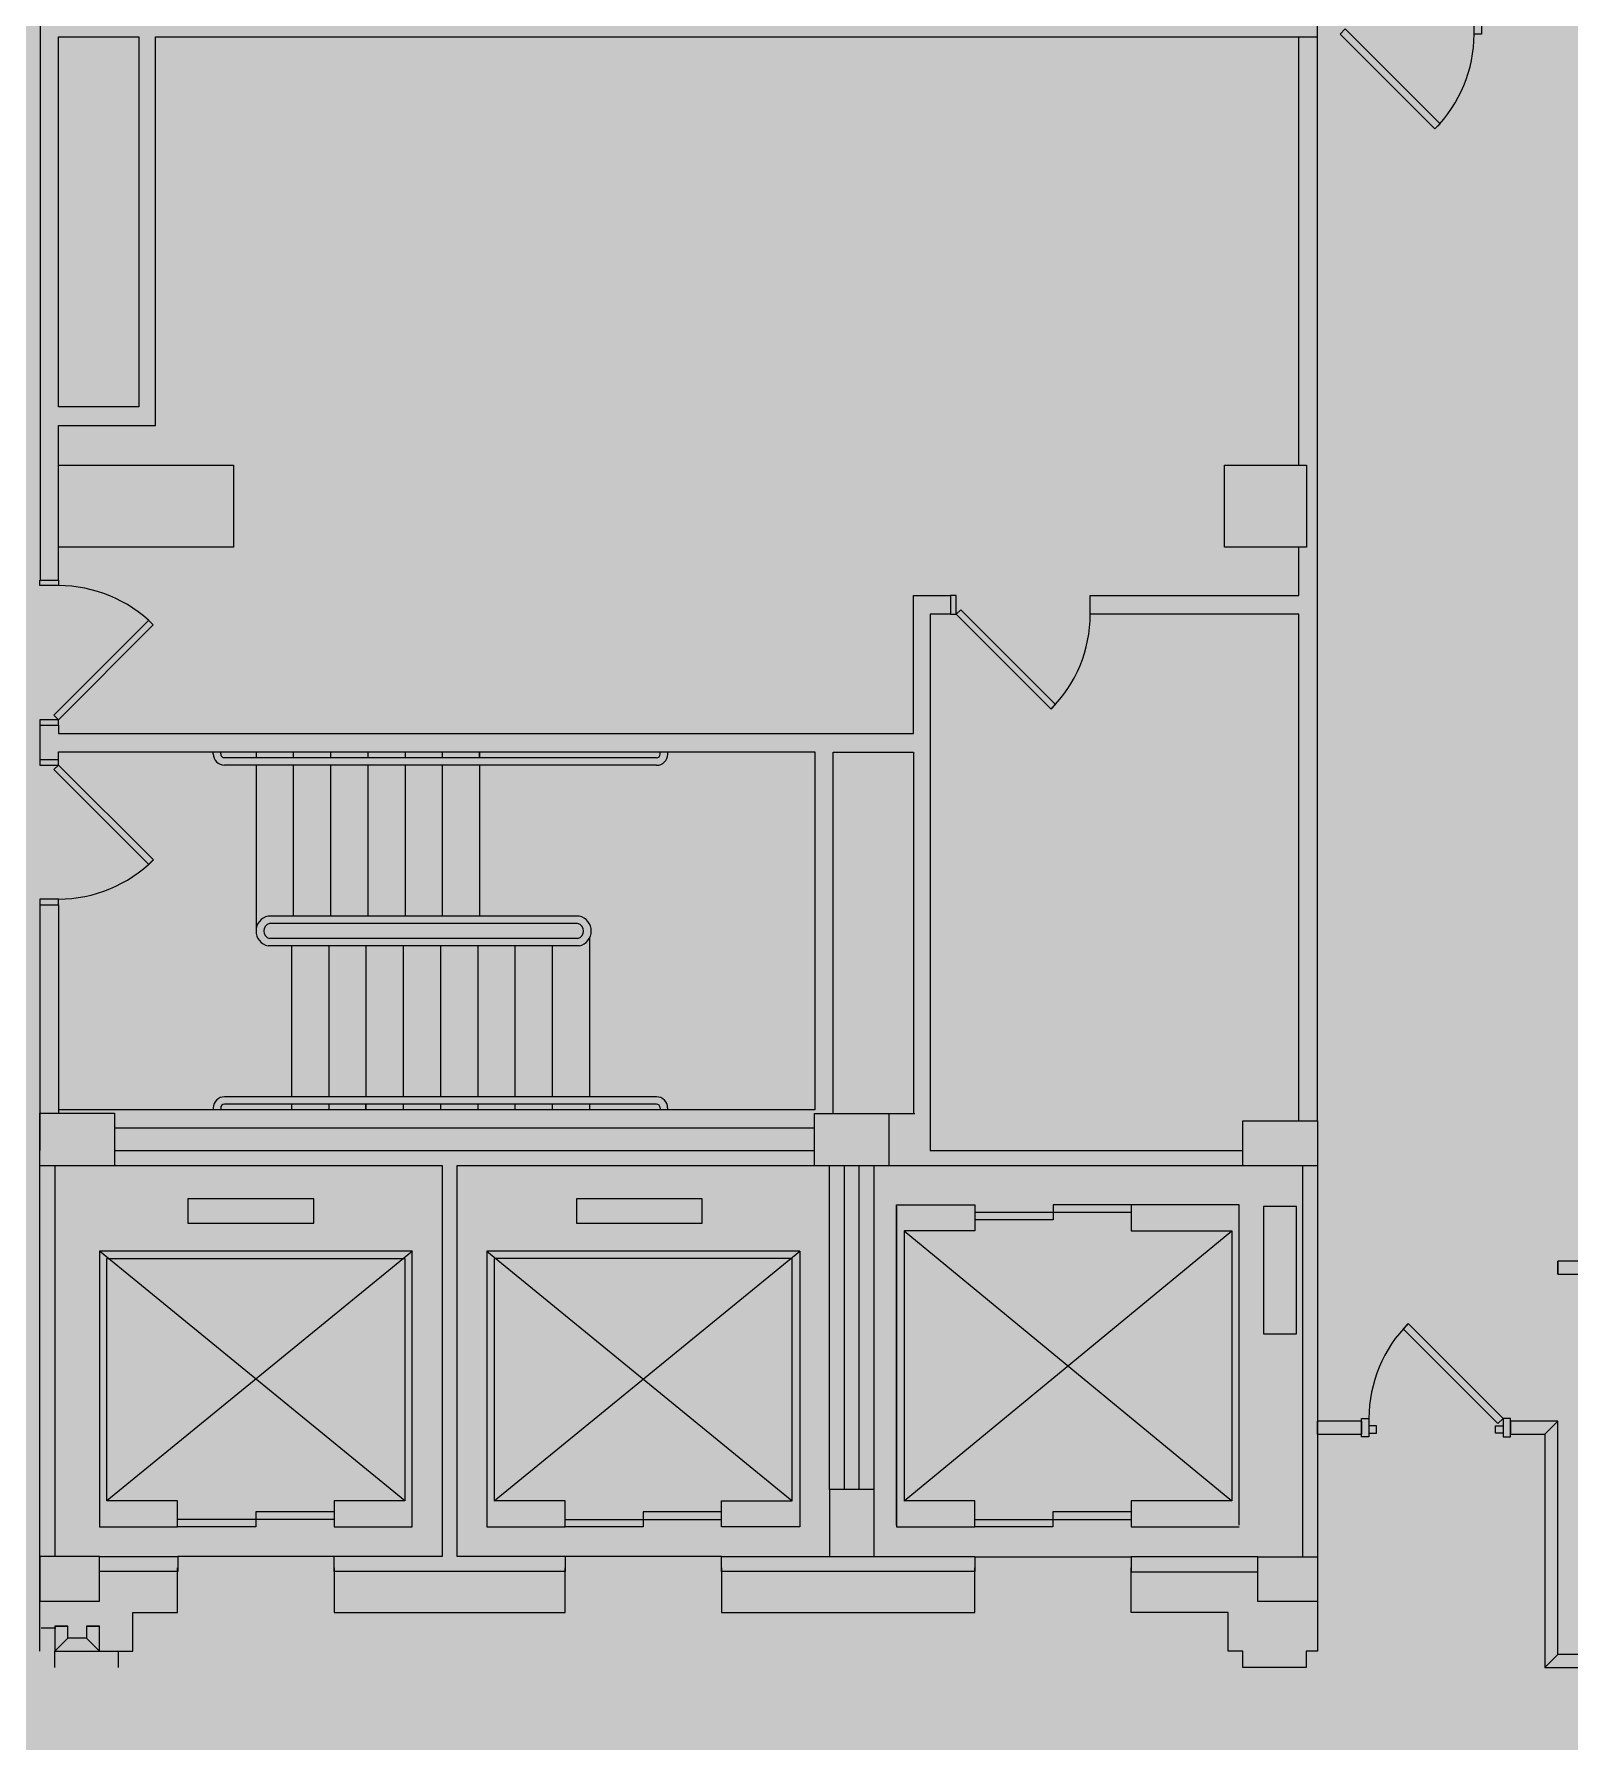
# Model space of a CAD drawing. Header units: inches. Extents: x 240 to 2111, y -1901 to 154.
# Drawn here: x 1696.3 to 2110.8, y -1210.3 to -751.8 of the extents above; entities that cross this region are included whole.
import ezdxf

# ---------------------------------------------------------------- set-up
doc = ezdxf.new("R2010")
doc.units = ezdxf.units.IN
doc.header["$MEASUREMENT"] = 0
doc.layers.get('DefPoints').update_dxf_attribs({"lineweight": 9})
for name, color, linetype, lineweight in [('8th floor - 800-805 background_dwg', 8, 'Continuous', 9), ('8th floor - background_dwg _2_', 8, 'Continuous', 9), ('A-DETL-GENF', 92, 'Continuous', 9), ('A-Door-Exst', 7, 'Continuous', 9), ('A-Wall-Bldg', 7, 'Continuous', 9), ('A-Wall-Exst', 7, 'Continuous', 9), ('A-WALL-PATT', 111, 'Continuous', 13)]:
    doc.layers.add(name, color=color, linetype=linetype, lineweight=lineweight)

# ---------------------------------------------------------------- blocks, each defined once
blk = doc.blocks.new('8th floor - background_dwg _2_-4999054-REFLECTED CEILING PLAN')
at = {"layer": 'DefPoints', "color": 253, "flags": 128}
for points in [[(1500.38, 1355.41), (1500.38, 1350.02), (1503.87, 1350.02), (1503.87, 1355.41)], [(1166, 1327.56), (1166, 1329.56), (1171, 1329.56), (1171, 1327.56), (1166, 1327.56)]]:
    blk.add_lwpolyline(points, dxfattribs=at)
blk.add_lwpolyline([(1170.99, 1291.56), (1169.58, 1292.97), (1195.04, 1318.43), (1196.45, 1317.01)], close=True, dxfattribs=at)
at = {"layer": 'DefPoints', "color": 253}
blk.add_arc((1170.99, 1291.56), 36, 44.9921, 89.9921, dxfattribs=at)
blk = doc.blocks.new('8th floor - 800-805 background_dwg-V1-REFLECTED CEILING PLAN')
at = {"layer": 'A-Door-Exst', "color": 253, "flags": 128}
for points in [[(1542.6, 1335.34), (1544.02, 1333.93), (1518.56, 1308.47), (1517.15, 1309.89)], [(1547.6, 1335.34), (1547.6, 1337.34), (1542.6, 1337.34), (1542.6, 1335.34)], [(1546.6, 1335.34), (1546.6, 1333.34), (1544.6, 1333.34), (1544.6, 1335.34)], [(1547.6, 1299.34), (1547.6, 1297.34), (1542.6, 1297.34), (1542.6, 1299.34)], [(1546.6, 1299.34), (1546.6, 1301.34), (1544.6, 1301.34), (1544.6, 1299.34)]]:
    blk.add_lwpolyline(points, close=True, dxfattribs=at)
at = {"layer": 'A-Door-Exst', "color": 253}
blk.add_arc((1542.6, 1335.34), 36, 225, 270, dxfattribs=at)
at = {"layer": 'A-Wall-Bldg', "color": 253}
for p, q in [((1286.74, 1280.54), (1171.74, 1280.54)), ((1487.29, 1193.51), (1487.29, 1235.51)), ((1579.74, 1193.49), (1579.74, 1235.5)), ((1561.73, 1166.5), (1474.73, 1166.5)), ((1561.73, 1162.5), (1474.73, 1162.5)), ((1561.73, 1158.5), (1474.73, 1158.5)), ((1464.73, 1150.51), (1464.73, 962.51)), ((1470.71, 962.51), (1470.71, 1150.51)), ((1364.28, 1111.06), (1363.77, 1111.06)), ((1459.27, 1111.05), (1459.77, 1111.05)), ((1364.27, 1109.06), (1363.77, 1109.06)), ((1365.27, 1108.06), (1365.27, 992.05)), ((1367.27, 1108.06), (1367.27, 992.05)), ((1456.27, 1108.05), (1456.27, 992.05)), ((1458.27, 1108.05), (1458.27, 992.05)), ((1459.27, 1109.05), (1459.77, 1109.05)), ((1407.77, 1087.32), (1407.77, 1003.76)), ((1409.77, 1086.88), (1409.77, 1004.2)), ((1413.5, 1090.05), (1456.27, 1090.05)), ((1413.77, 1086.88), (1413.77, 1004.2)), ((1415.77, 1087.32), (1415.77, 1003.76)), ((1458.27, 1090.05), (1459.77, 1090.05)), ((1415.77, 1080.05), (1456.27, 1080.05)), ((1458.27, 1080.05), (1459.77, 1080.05)), ((1415.77, 1070.05), (1456.27, 1070.05)), ((1458.27, 1070.05), (1459.77, 1070.05)), ((1367.27, 1060.54), (1407.77, 1060.54)), ((1415.77, 1060.05), (1456.27, 1060.05)), ((1458.27, 1060.05), (1459.77, 1060.05)), ((1363.77, 1050.54), (1365.27, 1050.54)), ((1367.27, 1050.54), (1407.77, 1050.54)), ((1415.77, 1050.05), (1456.27, 1050.05)), ((1458.27, 1050.05), (1459.77, 1050.05)), ((1497.71, 1042.51), (1564.7, 960.5)), ((1363.77, 1040.54), (1365.27, 1040.54)), ((1367.27, 1040.54), (1407.77, 1040.54)), ((1415.77, 1040.05), (1456.27, 1040.05)), ((1458.27, 1040.05), (1459.77, 1040.05)), ((1363.77, 1030.54), (1365.27, 1030.54)), ((1367.27, 1030.54), (1407.77, 1030.54)), ((1415.77, 1030.05), (1456.27, 1030.05)), ((1363.77, 1020.54), (1365.27, 1020.54)), ((1367.27, 1020.54), (1407.77, 1020.54)), ((1415.77, 1020.05), (1456.27, 1020.05)), ((1458.26, 1020.05), (1459.76, 1020.05)), ((1363.76, 1010.54), (1365.27, 1010.54)), ((1367.27, 1010.54), (1407.77, 1010.54)), ((1415.77, 1010.05), (1456.27, 1010.05)), ((1458.26, 1010.05), (1459.76, 1010.05)), ((1363.77, 1000.54), (1365.27, 1000.54)), ((1367.27, 1000.54), (1410.98, 1000.54)), ((1364.22, 991.05), (1363.71, 991.05)), ((1459.27, 991.05), (1459.78, 991.05)), ((1364.31, 989.05), (1363.71, 989.05)), ((1459.18, 989.05), (1459.78, 989.05)), ((1579.69, 958.5), (1579.69, 979.5)), ((1317.55, 942.52), (1317.55, 947.52)), ((1404.71, 947.52), (1460.71, 947.52)), ((1474.7, 946.51), (1579.7, 946.51)), ((1598.83, 942.81), (1598.83, 946.81)), ((1404.71, 942.52), (1470.71, 942.52))]:
    blk.add_line(p, q, dxfattribs=at)
at = {"layer": 'A-Wall-Bldg', "color": 253, "flags": 128}
for points in [[(1474.74, 1265.51), (1462.74, 1265.51), (1462.74, 1285.51), (1166.74, 1285.51), (1166.74, 1281.56), (1166.74, 942.54), (1317.55, 942.54)], [(1317.55, 947.53), (1276.05, 947.53), (1276.05, 973.53), (1171.71, 973.53), (1171.71, 1285.55)], [(1462.75, 1285.51), (1474.75, 1285.51), (1605.1, 1285.51), (1605.1, 1282.49), (1609.5, 1282.49), (1609.5, 1265.5), (1605.09, 1265.5), (1605.09, 1261.49), (1594.73, 1261.49), (1594.73, 1235.49), (1582.72, 1235.49)], [(1474.73, 1170.52), (1474.73, 1265.51), (1474.73, 1285.51)], [(1474.75, 1281.51), (1579.74, 1281.51), (1579.74, 1285.49)], [(1591.74, 1269.49), (1579.74, 1269.49), (1579.74, 1285.5), (1591.75, 1285.5), (1591.75, 1269.49)], [(1286.74, 1260.53), (1286.74, 1282.53), (1308.74, 1282.53), (1308.74, 1260.53), (1286.74, 1260.53)], [(1462.75, 1280.51), (1326.74, 1280.51), (1326.74, 1226.01), (1326.73, 1224.52), (1321.73, 1224.52), (1321.73, 1226.01), (1321.73, 1280.54), (1308.74, 1280.54)], [(1485.7, 1271.06), (1519.87, 1271.06), (1519.87, 1279.91), (1485.7, 1279.91), (1485.7, 1271.06)], [(1326.73, 1187.01), (1326.73, 1188.51), (1321.73, 1188.51), (1321.73, 1187.01), (1326.73, 1187.01), (1326.73, 1181.52), (1470.73, 1181.52), (1470.73, 1265.51)], [(1583.77, 1269.49), (1579.75, 1269.49), (1579.75, 1235.5), (1583.76, 1235.5), (1583.76, 1269.49)], [(1571.28, 1172.5), (1485.28, 1172.5), (1485.28, 1193.51), (1492.29, 1193.51), (1492.29, 1174.51), (1564.74, 1262.5), (1564.74, 1235.5), (1571.74, 1235.5), (1571.74, 1264.5)], [(1571.3, 1264.5), (1485.29, 1264.5), (1485.29, 1235.51), (1492.29, 1235.51), (1492.29, 1262.51)], [(1492.28, 1174.51), (1564.73, 1174.51), (1492.3, 1262.51), (1564.74, 1262.51)], [(1485.29, 1235.51), (1485.29, 1214.51), (1489.29, 1214.51), (1489.29, 1193.51)], [(1567.74, 1235.5), (1567.74, 1214.5), (1571.74, 1214.5), (1571.74, 1193.5)], [(1569.73, 1193.5), (1569.73, 1214.5), (1569.73, 1235.5)], [(1485.73, 1172.51), (1571.73, 1172.51), (1571.73, 1193.5), (1564.73, 1193.5), (1564.73, 1174.5)], [(1579.73, 1125.5), (1579.73, 1193.49), (1583.75, 1193.49), (1583.75, 1125.5), (1579.73, 1125.5), (1579.73, 1083.5), (1583.72, 1083.5), (1583.72, 1021.5), (1579.71, 1021.5)], [(1582.71, 1125.49), (1594.72, 1125.49), (1594.72, 1193.49), (1582.72, 1193.49)], [(1356.55, 942.52), (1356.55, 947.52), (1358.7, 947.52), (1358.7, 1177.06), (1321.73, 1177.06), (1321.73, 1187.01)], [(1460.73, 1155.51), (1363.73, 1155.51), (1363.73, 1177.06), (1460.73, 1177.06)], [(1474.73, 1150.51), (1460.73, 1150.51), (1460.73, 1170.51), (1460.73, 1177.44)], [(1579.72, 1083.5), (1579.72, 1054.5), (1474.72, 1054.5), (1474.72, 1150.51), (1474.72, 1170.51), (1460.73, 1170.51)], [(1561.73, 1154.5), (1579.73, 1154.5), (1579.73, 1166.49), (1561.73, 1166.49), (1561.73, 1154.5), (1474.73, 1154.5)], [(1365.71, 942.52), (1365.71, 947.52), (1363.7, 947.52), (1363.7, 1150.52), (1459.73, 1150.52), (1459.73, 947.51)], [(1497.73, 1146.51), (1571.73, 1146.51), (1571.73, 1125.49), (1564.72, 1125.49), (1564.72, 1144.5), (1499.73, 1144.5), (1499.73, 1064.5), (1564.72, 1064.5), (1497.73, 1146.51), (1497.73, 1062.51), (1564.73, 1144.5)], [(1567.73, 1125.49), (1567.73, 1104.5), (1571.72, 1104.5), (1571.72, 1083.49)], [(1569.72, 1083.49), (1569.72, 1104.49), (1569.72, 1125.49)], [(1490.2, 1120.35), (1483.66, 1120.35), (1483.66, 1086.6), (1490.19, 1086.6), (1490.19, 1120.35)], [(1497.71, 1062.51), (1571.72, 1062.51), (1571.72, 1083.49), (1564.72, 1083.49), (1564.72, 1064.5)], [(1582.7, 1021.49), (1594.71, 1021.49), (1594.71, 1083.49), (1582.7, 1083.49)], [(1605.07, 942.49), (1579.7, 942.49), (1591.7, 942.49), (1591.7, 958.49), (1579.7, 958.49), (1579.7, 942.5), (1474.71, 942.5), (1474.71, 962.51), (1474.71, 1050.51), (1579.71, 1050.51), (1579.71, 1021.5), (1579.71, 979.5), (1583.7, 979.5), (1583.7, 958.49)], [(1564.71, 1040.5), (1564.71, 1021.49), (1571.71, 1021.49), (1571.71, 1042.49), (1497.71, 1042.49), (1497.71, 958.51)], [(1499.7, 960.5), (1499.7, 1040.5), (1564.71, 1040.5), (1497.7, 958.51), (1571.7, 958.51), (1571.7, 979.49), (1564.71, 979.49), (1564.71, 960.5), (1499.7, 960.5)], [(1567.71, 1021.5), (1567.71, 1000.5), (1571.71, 1000.5), (1571.71, 979.49)], [(1569.7, 979.5), (1569.7, 1000.49), (1569.7, 1021.49)], [(1490.18, 1016.02), (1483.65, 1016.02), (1483.65, 982.27), (1490.18, 982.27), (1490.18, 1016.02)], [(1286.71, 947.53), (1286.71, 994.53), (1308.71, 994.53), (1308.71, 947.53), (1286.71, 947.53)], [(1605.07, 963.49), (1605.07, 967.49), (1594.7, 967.49), (1594.7, 979.49), (1582.7, 979.49)], [(1329.59, 972.96), (1355.05, 947.52), (1353.81, 946.28), (1328.35, 971.73)], [(1271.05, 947.53), (1171.7, 947.53), (1171.7, 969.09), (1271.05, 969.09), (1271.05, 947.53)], [(1609.47, 946.49), (1605.07, 946.49), (1605.07, 963.49), (1609.47, 963.49)], [(1474.71, 942.51), (1460.7, 942.51), (1460.7, 962.51), (1474.71, 962.51)], [(1317.55, 947.51), (1319.05, 947.51), (1319.05, 942.51), (1317.55, 942.51)], [(1356.55, 947.52), (1355.05, 947.52), (1355.05, 942.52), (1356.55, 942.52), (1365.71, 942.52), (1367.2, 942.52), (1367.2, 947.52), (1365.71, 947.52)], [(1403.2, 942.51), (1404.71, 942.51), (1404.71, 947.51), (1403.21, 947.51), (1403.21, 942.51)]]:
    blk.add_lwpolyline(points, dxfattribs=at)
for points in [[(1325.5, 1189.75), (1350.95, 1215.2), (1352.19, 1213.97), (1326.73, 1188.51)], [(1365.27, 1060.54), (1363.77, 1060.54)], [(1459.76, 1030.05), (1458.26, 1030.05)], [(1368.44, 946.28), (1393.91, 971.73), (1392.67, 972.97), (1367.21, 947.52)]]:
    blk.add_lwpolyline(points, close=True, dxfattribs=at)
at = {"layer": 'A-Wall-Bldg', "color": 253}
for centre, radius, start, end in [((1326.78, 1188.59), 35.91, 44.9706, 90.0769), ((1364.27, 1108.06), 3, 359.9911, 89.9911), ((1459.27, 1108.05), 3, 89.9976, 179.9976), ((1364.27, 1108.06), 1, 359.9911, 89.9911), ((1459.27, 1108.05), 1, 89.9976, 179.9976), ((1411.77, 1086.44), 4.09, 12.3338, 167.6614), ((1411.77, 1086.44), 2.03, 12.3338, 167.6614), ((1411.75, 1004.63), 2.03, 192.3338, 347.6614), ((1411.75, 1004.63), 4.09, 192.3338, 347.6614), ((1364.22, 992.05), 3, 269.9978, 359.9978), ((1364.22, 992.05), 1, 269.9978, 359.9978), ((1459.27, 992.05), 3, 179.9976, 269.9976), ((1459.27, 992.05), 1, 179.9976, 269.9976), ((1355.06, 947.51), 36.01, 135.0184, 180.0048), ((1367.19, 947.51), 36.01, 359.9941, 44.9788)]:
    blk.add_arc(centre, radius, start, end, dxfattribs=at)
at = {"layer": 'A-Wall-Exst', "color": 253, "flags": 128}
for points in [[(1543.35, 1337.34), (1546.85, 1337.34), (1546.85, 1346.52), (1609.51, 1346.52), (1609.51, 1355.41)], [(1606.01, 1355.41), (1606.01, 1350.01), (1543.35, 1350.01), (1543.35, 1337.34)]]:
    blk.add_lwpolyline(points, dxfattribs=at)
for points in [[(1543.35, 1285.5), (1546.85, 1285.5), (1546.85, 1297.34), (1543.35, 1297.34)], [(1601.57, 955.01), (1601.57, 949.99), (1598.35, 949.99), (1598.35, 946.49), (1605.07, 946.49), (1605.07, 958.51), (1598.35, 958.51), (1598.35, 955.01)]]:
    blk.add_lwpolyline(points, close=True, dxfattribs=at)
at = {"layer": 'A-WALL-PATT', "color": 253, "lineweight": 9}
for p, q in [((1503.87, 1350.02), (1500.37, 1350.02)), ((1546.85, 1337.34), (1543.35, 1337.34)), ((1543.35, 1297.34), (1546.85, 1297.34)), ((1546.85, 1285.5), (1543.35, 1285.5)), ((1598.35, 955.01), (1598.35, 958.51)), ((1598.35, 946.49), (1598.35, 949.99))]:
    blk.add_line(p, q, dxfattribs=at)
at = {"layer": 'A-WALL-PATT', "color": 253, "lineweight": 9, "flags": 128}
for points in [[(1546.85, 1346.52), (1543.35, 1350.02)], [(1606.01, 1350.01), (1609.51, 1346.51)], [(1601.57, 955.01), (1605.07, 958.51)], [(1601.57, 949.99), (1605.07, 946.49)]]:
    blk.add_lwpolyline(points, close=True, dxfattribs=at)
at = {"layer": 'DefPoints', "color": 253, "flags": 128}
for points in [[(1500.38, 1355.41), (1500.38, 1350.02), (1503.87, 1350.02), (1503.87, 1355.41)], [(1166, 1327.56), (1166, 1329.56), (1171, 1329.56), (1171, 1327.56), (1166, 1327.56)]]:
    blk.add_lwpolyline(points, dxfattribs=at)
blk.add_lwpolyline([(1170.99, 1291.56), (1169.58, 1292.97), (1195.04, 1318.43), (1196.45, 1317.01)], close=True, dxfattribs=at)
at = {"layer": 'DefPoints', "color": 253}
blk.add_arc((1170.99, 1291.56), 36, 44.9921, 89.9921, dxfattribs=at)

msp = doc.modelspace()

# ---------------------------------------------------------------- hatches: boundary and pattern name
at = {"layer": 'A-DETL-GENF'}
h = msp.add_hatch(color=254, dxfattribs=at)
h.paths.add_polyline_path([(803.81, -1901.45), (2110.78, -1901.45), (2110.78, -176.86), (2008.52, -429.97), (1892.39, -383.05), (1892.39, -747.55), (1888.89, -747.55), (1888.89, -489.42), (1881.89, -489.42), (1881.89, -485.92), (1888.89, -485.92), (1888.89, -381.64), (1871.3, -374.53), (1913.44, -270.22), (1928.64, -276.36), (1927.33, -279.61), (1915.37, -274.78), (1875.85, -372.6), (2006.58, -425.41), (2068.3, -272.67), (1992.86, -242.19), (1970.67, -297.12), (1964.41, -294.59), (1965.72, -291.35), (1968.74, -292.56), (1989.62, -240.88), (1981.97, -237.79), (1983.28, -234.55), (2069.61, -269.42), (2110.78, -167.52), (2110.78, 42.18), (1940.83, 110.88), (1553.94, 110.88), (1494.21, -36.95), (1610.28, -83.84), (1608.97, -87.09), (1480.15, -35.04), (1481.46, -31.8), (1490.97, -35.64), (1550.16, 110.88), (1346.5, 110.88), (1315.87, 35.15), (1393.31, 3.82), (1393.43, 4.11), (1413.83, -4.13), (1413.74, -4.44), (1444.38, -16.81), (1443.06, -20.06), (1412.41, -7.67), (1405.58, -24.53), (1385.19, -16.29), (1392, 0.57), (1294.39, 40.06), (1295.7, 43.3), (1312.62, 36.46), (1342.72, 110.88), (1145.86, 110.88), (1150.94, 108.82), (1148.52, 102.84), (1258.62, 58.3), (1257.31, 55.06), (1147.2, 99.6), (1139.52, 80.6), (1115.51, 90.32), (1123.83, 110.88), (631.53, 110.88), (624.73, 94.03), (792.9, 26), (797.01, 36.17), (959.52, -29.48), (958.26, -32.61), (992.67, -46.53), (990.79, -51.16), (827.72, 14.8), (792.13, -73.28), (994.81, -155.26), (1030.43, -67.2), (1027.87, -66.16), (1029.75, -61.53), (1058.18, -73.03), (1056.3, -77.66), (1037.85, -70.2), (1002.22, -158.26), (1015.08, -163.45), (1018.42, -155.21), (1038.81, -163.45), (1030.57, -183.85), (1010.17, -175.6), (1010.93, -173.71), (998.08, -168.51), (976.49, -221.88), (1215.66, -318.63), (1265.23, -195.93), (1222.67, -178.72), (1234.41, -149.71), (1093.38, -92.66), (1095.26, -88.03), (1283.56, -164.2), (1281.68, -168.83), (1280.66, -168.42), (1244.39, -258.21), (1281.37, -273.17), (1285.4, -263.21), (1305.79, -271.45), (1298.33, -289.91), (1307.84, -293.76), (1347.55, -195.48), (1318.76, -183.83), (1320.64, -179.2), (1352.67, -192.15), (1350.78, -196.82), (1494.45, -254.87), (1496.31, -250.28), (1637.87, -307.47), (1637.86, -1157.84), (1596.49, -1157.84), (1596.49, -1238.44), (1393.68, -1238.48), (1390.34, -1246.85), (1390.34, -1238.44), (1388.86, -1238.44), (1388.86, -855.25), (1285.16, -925.18), (1265.15, -975.36), (1229.33, -960.88), (1199.86, -980.75), (1179.39, -995), (1206.13, -1033.42), (1190.34, -1072.48), (1093.05, -928.2), (1092.62, -927.66), (1092.08, -927.23), (1091.46, -926.93), (1090.79, -926.79), (1090.1, -926.8), (1089.43, -926.97), (1088.82, -927.28), (1040.99, -959.53), (1028.72, -950.31), (1016.73, -940.73), (1005.04, -930.78), (993.65, -920.48), (982.58, -909.85), (971.84, -898.88), (961.44, -887.59), (951.38, -876), (941.31, -863.63), (932.34, -851.92), (923.37, -839.46), (914.79, -826.73), (906.6, -813.75), (898.8, -800.52), (891.41, -787.07), (884.43, -773.4), (877.86, -759.52), (871.72, -745.45), (866.01, -731.2), (860.73, -716.79), (855.89, -702.22), (851.5, -687.51), (847.55, -672.68), (895.3, -640.47), (895.87, -640), (896.35, -639.3), (896.59, -638.72), (896.69, -637.99), (896.59, -637.19), (896.31, -636.49), (811.28, -510.38), (305.2, -510.38), (305.2, -339.24), (300.95, -339.24), (300.95, -335.74), (343.64, -335.74), (357.87, -300.53), (351.67, -298.02), (362.17, -272.03), (368.37, -274.53), (394.33, -210.29), (355.22, -194.49), (356.53, -191.24), (362.31, -193.57), (381.76, -145.42), (375.99, -143.08), (377.3, -139.84), (416.41, -155.63), (461.67, -43.6), (434.32, -32.55), (437.22, -25.37), (440.47, -26.68), (438.87, -30.62), (552.11, -76.36), (596.87, 34.43), (483.64, 80.18), (475.59, 60.26), (481.6, 57.83), (472.61, 35.57), (466.6, 38), (455.45, 10.41), (452.21, 11.72), (463.35, 39.31), (450.36, 44.57), (459.35, 66.82), (472.35, 61.57), (481.71, 84.74), (598.18, 37.68), (627.76, 110.88), (239.63, 110.88), (239.63, -1901.45), (801.64, -1901.45)], flags=0)
h.paths.add_polyline_path([(1701.73, -747.55), (1698.23, -747.55), (1698.23, -470.21), (1701.73, -470.21), (1701.73, -485.92), (1841.89, -485.96), (1841.89, -489.42), (1701.73, -489.42), (1701.73, -643.75)], flags=0)
h.paths.add_polyline_path([(713.83, -737.92), (688.79, -727.81), (695.59, -710.99), (720.62, -721.11), (713.97, -737.56)], flags=0)
h.paths.add_polyline_path([(473.33, -647.04), (451.84, -638.35), (460.83, -616.1), (482.32, -624.78), (474.65, -643.75)], flags=0)
h.paths.add_polyline_path([(1727.98, -601.81), (1727.98, -579.81), (1749.98, -579.81), (1749.98, -601.81)], flags=0)
h.paths.add_polyline_path([(1698.23, -430.21), (1698.23, -265.39), (1114.16, -29.41), (1115.47, -26.16), (1601.7, -222.61), (1623.43, -168.83), (1632.93, -172.67), (1631.62, -175.92), (1625.36, -173.39), (1604.94, -223.92), (1643.89, -239.65), (1664.3, -189.12), (1657.58, -186.41), (1658.89, -183.16), (1704.64, -201.65), (1703.33, -204.89), (1667.55, -190.43), (1647.13, -240.97), (1726.79, -273.15), (1747.21, -222.62), (1740.42, -219.88), (1741.73, -216.63), (1748.52, -219.37), (1753.92, -206.01), (1796.89, -223.37), (1795.58, -226.62), (1755.86, -210.57), (1728.95, -277.16), (1728.95, -289.53), (1751.97, -289.53), (1751.97, -322.54), (1827.01, -352.86), (1866.45, -255.25), (1828.92, -240.09), (1830.23, -236.84), (1871.01, -253.32), (1828.95, -357.42), (1725.45, -315.6), (1725.45, -276.38), (1701.73, -266.8), (1701.73, -430.21)], flags=0)
h.paths.add_polyline_path([(1207.25, -339.45), (1214.16, -322.33), (967.57, -222.58), (990.66, -165.51), (987.76, -164.34), (967.89, -213.52), (918.74, -193.69), (908.6, -218.78), (1186.4, -331.02)], flags=0)
h.paths.add_polyline_path([(260.95, -339.24), (242.95, -339.24), (242.95, -335.74), (260.95, -335.74)], flags=0)
h.paths.add_polyline_path([(1749.97, -321.73), (1749.97, -315.53), (1734.61, -315.53), (1749.25, -321.44)], flags=0)
h.paths.add_polyline_path([(1747.21, -291.81), (1749.97, -291.81), (1749.97, -291.53), (1728.95, -291.53), (1728.95, -291.81), (1746.66, -291.81)], flags=0)
h.paths.add_polyline_path([(1277.93, -281.67), (1279.87, -276.88), (1242.89, -261.92), (1240.94, -266.73), (1277.15, -281.36)], flags=0)
h.paths.add_polyline_path([(1944.88, -222.81), (1929.12, -216.44), (1930.43, -213.19), (1935.63, -215.29), (1987.54, -86.83), (1990.78, -88.14), (1938.88, -216.61), (1946.19, -219.56)], flags=0)
h.paths.add_polyline_path([(395.64, -207.04), (399.56, -197.32), (372.21, -186.27), (384.55, -155.73), (411.9, -166.77), (415.05, -158.87), (385.01, -146.73), (365.55, -194.89), (394.33, -206.51)], flags=0)
h.paths.add_polyline_path([(965.12, -207.01), (983.12, -162.46), (938.64, -144.47), (920.62, -189.03), (963.25, -206.26)], flags=0)
h.paths.add_polyline_path([(1892.03, -201.45), (1723.86, -133.48), (1725.16, -130.26), (1802.23, -161.39), (1864.13, -8.18), (1867.37, -9.49), (1805.47, -162.71), (1893.34, -198.21)], flags=0)
h.paths.add_polyline_path([(400.31, -195.47), (401.16, -193.37), (378.91, -184.37), (387.9, -162.12), (410.15, -171.11), (411.15, -168.63), (385.66, -158.33), (374.81, -185.17), (399.56, -195.17)], flags=0)
h.paths.add_polyline_path([(1266.54, -192.69), (1276.95, -166.92), (1237.65, -151.02), (1227.23, -176.79), (1265.23, -192.16)], flags=0)
h.paths.add_polyline_path([(1012.81, -169.08), (1013.2, -168.1), (1000.35, -162.9), (999.95, -163.88), (1011.41, -168.51)], flags=0)
h.paths.add_polyline_path([(992.54, -160.88), (992.93, -159.9), (940.89, -138.85), (940.52, -139.83), (983.12, -157.07)], flags=0)
h.paths.add_polyline_path([(1672.33, -132.53), (1651.93, -124.29), (1658.82, -107.23), (1646.06, -102.07), (1647.37, -98.83), (1660.13, -103.99), (1660.17, -103.89), (1668.75, -107.36), (1720.61, 21.02), (1710.42, 25.14), (1720.16, 49.25), (1744.26, 39.51), (1734.52, 15.4), (1723.86, 19.71), (1671.99, -108.67), (1680.57, -112.13), (1680.57, -112.24), (1688.07, -115.27), (1686.76, -118.52), (1679.22, -115.47), (1673.24, -130.26)], flags=0)
h.paths.add_polyline_path([(2000.45, -89.89), (1980.05, -81.64), (1988.29, -61.24), (2008.69, -69.49), (2003.33, -82.75)], flags=0)
h.paths.add_polyline_path([(1077.07, -14.42), (1072.05, -12.39), (1073.36, -9.15), (1078.38, -11.18)], flags=0)
h.paths.add_polyline_path([(1138.42, 83.21), (1138.49, 83.38), (1118.18, 91.59), (1118.11, 91.42), (1137.99, 83.38)], flags=0)
h.paths.add_polyline_path([(1146.74, 103.78), (1148.33, 107.72), (1140.52, 110.88), (1129.18, 110.88), (1138.49, 107.11)], flags=0)

# ---------------------------------------------------------------- block references
at = {"layer": '8th floor - 800-805 background_dwg', "color": 253, "rotation": 270.0000000000001}
msp.add_blockref('8th floor - 800-805 background_dwg-V1-REFLECTED CEILING PLAN', (755.37, 419.18), dxfattribs=at)
msp.add_blockref('8th floor - 800-805 background_dwg-V1-REFLECTED CEILING PLAN', (755.37, 419.18), dxfattribs=at)
msp.add_blockref('8th floor - 800-805 background_dwg-V1-REFLECTED CEILING PLAN', (755.37, 419.18), dxfattribs=at)
msp.add_blockref('8th floor - 800-805 background_dwg-V1-REFLECTED CEILING PLAN', (755.37, 419.18), dxfattribs=at)
at = {"layer": '8th floor - background_dwg _2_', "color": 253, "rotation": 270.0000000000001}
msp.add_blockref('8th floor - background_dwg _2_-4999054-REFLECTED CEILING PLAN', (755.37, 419.18), dxfattribs=at)
msp.add_blockref('8th floor - background_dwg _2_-4999054-REFLECTED CEILING PLAN', (755.37, 419.18), dxfattribs=at)

doc.saveas('drawing.dxf')
